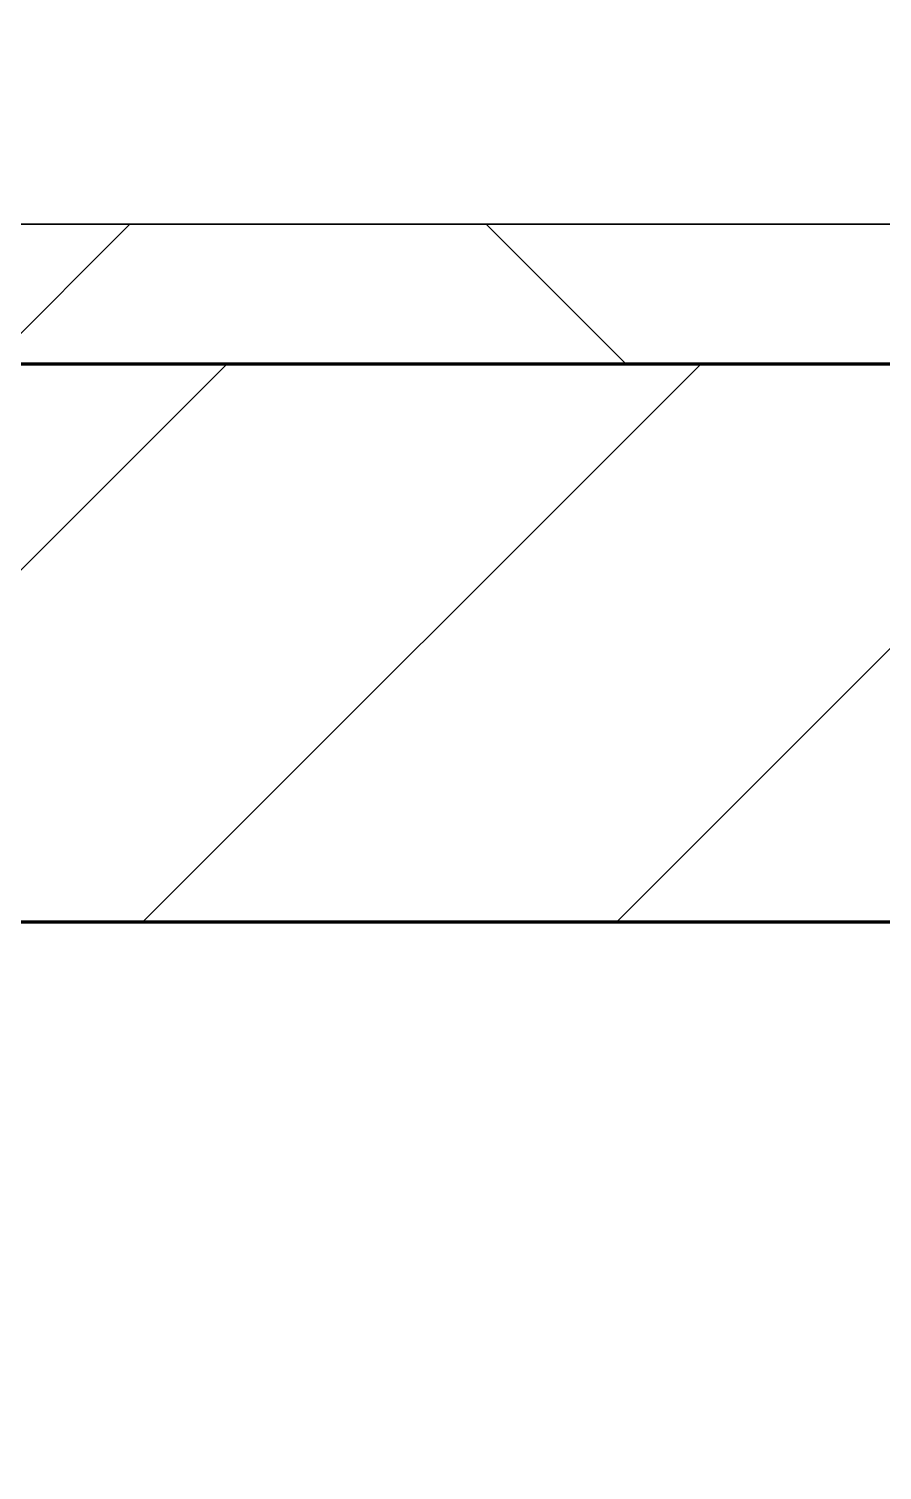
# Model space of a CAD drawing. Header units: millimetres. Extents: x -726012 to -647389, y -20772 to 18805.
# Drawn here: x -674255 to -673950, y 3733 to 4249 of the extents above; entities that cross this region are included whole.
import ezdxf
from ezdxf.xclip import XClip

# ---------------------------------------------------------------- set-up
doc = ezdxf.new("R2010")
doc.units = ezdxf.units.MM
doc.header["$XCLIPFRAME"] = 0
for name, color, linetype, lineweight in [('A-GLAZ-CURT', 2, 'Continuous', 9), ('A-WALL', 5, 'Continuous', 35), ('A-WALL-FNSH', 2, 'Continuous', 35), ('A-WALL-PATT', 1, 'Continuous', 35)]:
    doc.layers.add(name, color=color, linetype=linetype, lineweight=lineweight)
doc.layers.add('A11_ALU.SOLID SHEET', color=2, linetype='Continuous')

# ---------------------------------------------------------------- blocks, each defined once
blk = doc.blocks.new('PPLS-PP19_Custom Tile Pattern - Custom Tile Pattern-V203-4233-01 ENLARGED MULTI-PURPOSE LEVEL - REFLECTED CEILING PLAN - SHEET 4')
at = {"layer": 'A-GLAZ-CURT'}
for p, q in [((-300, 0), (300, 0)), ((300, 0), (-300, 0)), ((230.06, 0), (300, 0)), ((-300, -50), (300, -50)), ((300, -50), (-300, -50))]:
    blk.add_line(p, q, dxfattribs=at)
for points, knots in [([(284.63, 0), (276.28, 0), (249.08, 0), (207.11, 0), (177.41, 0), (159.34, 0), (158.33, 0), (158.3, 0)], [-269.834138, -269.834138, -269.834138, -269.834138, -244.693688, -187.987675, -143.776725, -129.632772, -123.352749, -123.352749, -123.352749, -123.352749]), ([(159.07, 0), (159.13, 0), (160.84, 0), (165.21, 0), (174.15, 0), (185.98, 0), (208.82, 0), (219.42, 0), (230.06, 0)], [-115.643202, -115.643202, -115.643202, -115.643202, -114.681583, -87.660824, -65.295536, -41.623857, -24.459831, 0, 0, 0, 0]), ([(247.1, 0), (246.76, 0), (245.04, 0), (238.34, 0), (226.56, 0), (221.1, 0), (200.27, 0), (182.99, 0), (174.27, 0), (169.67, 0), (168.99, 0)], [-9649.085549, -9649.085549, -9649.085549, -9649.085549, -9581.591397, -9406.094246, -9221.510254, -9016.44624, -8717.832359, -8253.978395, -8152.463617, -8069.855175, -8069.855175, -8069.855175, -8069.855175]), ([(171.51, 0), (176.48, 0), (193.23, 0), (201.73, 0), (208.81, 0), (213.9, 0), (241.96, 0), (266.73, 0), (279.34, 0), (283.89, 0), (284.4, 0)], [-7971.819559, -7971.819559, -7971.819559, -7971.819559, -7784.112253, -7606.717214, -7289.299508, -7042.621073, -6582.165592, -6068.460911, -5766.029927, -5727.361335, -5727.361335, -5727.361335, -5727.361335]), ([(284.12, 0), (277.54, 0), (256.74, 0), (230.43, 0), (219.94, 0), (219.02, 0)], [-12250.17087, -12250.17087, -12250.17087, -12250.17087, -11905.454923, -11162.864862, -10856.732305, -10856.732305, -10856.732305, -10856.732305]), ([(219.9, 0), (220.86, 0), (227.84, 0), (242.06, 0), (246.54, 0), (246.96, 0)], [-10670.940496, -10670.940496, -10670.940496, -10670.940496, -10511.382485, -9925.173265, -9834.877357, -9834.877357, -9834.877357, -9834.877357]), ([(297.38, 0), (295.84, 0), (291.77, 0), (285.81, 0), (285.09, 0)], [-4803.172655, -4803.172655, -4803.172655, -4803.172655, -4358.271401, -4166.248781, -4166.248781, -4166.248781, -4166.248781]), ([(285.32, 0), (287.09, 0), (292.24, 0), (296.52, 0), (297.86, 0), (298.09, 0)], [-5703.989876, -5703.989876, -5703.989876, -5703.989876, -5566.724884, -5280.360606, -5199.253518, -5199.253518, -5199.253518, -5199.253518]), ([(286.08, 0), (286.55, 0), (288.32, 0), (293.59, 0), (297.76, 0), (300, 0)], [-4011.010929, -4011.010929, -4011.010929, -4011.010929, -3959.664717, -3862.421465, -3746.95702, -3746.95702, -3746.95702, -3746.95702])]:
    blk.add_open_spline(points, degree=3, knots=knots, dxfattribs=at)
for points in [[(300, 0), (295.09, 0), (290.18, 0), (285.27, 0)], [(300, 0), (295.12, 0), (290.2, 0), (285.27, 0)]]:
    blk.add_open_spline(points, degree=3, dxfattribs=at)
blk = doc.blocks.new('PPLS-PP19_Custom Tile Pattern - Custom Tile Pattern-V204-4233-01 ENLARGED MULTI-PURPOSE LEVEL - REFLECTED CEILING PLAN - SHEET 4')
at = {"layer": 'A-GLAZ-CURT'}
for p, q in [((-300, 0), (300, 0)), ((300, 0), (-300, 0)), ((-293.07, 0), (-275.75, 0)), ((-275.75, 0), (-293.07, 0)), ((-222.32, 0), (-205, 0)), ((-205, 0), (-222.32, 0)), ((-300, -50), (300, -50)), ((300, -50), (-300, -50))]:
    blk.add_line(p, q, dxfattribs=at)
at = {"layer": 'A-GLAZ-CURT', "flags": 128}
for points in [[(-300, 0), (-291.56, 0), (-283.3, 0), (-275.2, 0), (-267.26, 0), (-259.45, 0), (-251.77, 0), (-244.2, 0), (-236.74, 0), (-229.36, 0), (-222.06, 0), (-214.83, 0), (-207.71, 0), (-200.76, 0), (-194.02, 0), (-187.54, 0), (-181.38, 0), (-175.58, 0), (-170.25, 0), (-165.64, 0), (-162.01, 0), (-159.53, 0), (-157.46, 0), (-154.52, 0), (-149.42, 0), (-141.84, 0), (-132.81, 0), (-126.08, 0)], [(-125.17, 0), (-128.55, 0), (-134.16, 0), (-140.03, 0), (-145.5, 0), (-150.63, 0), (-155.53, 0), (-160.27, 0), (-164.95, 0), (-169.65, 0), (-174.47, 0), (-179.49, 0), (-184.81, 0), (-190.44, 0), (-196.37, 0), (-202.58, 0), (-209.04, 0), (-215.73, 0), (-222.63, 0), (-229.72, 0), (-236.97, 0), (-244.39, 0), (-251.96, 0), (-259.67, 0), (-267.51, 0), (-275.48, 0), (-283.55, 0), (-291.73, 0), (-300, 0)]]:
    blk.add_lwpolyline(points, dxfattribs=at)
at = {"layer": 'A-GLAZ-CURT'}
for points, knots in [([(-300, 0), (-284.65, 0), (-236.57, 0), (-174.61, 0), (-129.95, 0), (-110.8, 0), (-99.5, 0), (-91.46, 0)], [-5323.127839, -5323.127839, -5323.127839, -5323.127839, -4502.809032, -2700.551212, -1002.059161, -460.363443, 0, 0, 0, 0]), ([(-178.92, 0), (-190.07, 0), (-221.77, 0), (-262.56, 0), (-294.48, 0), (-300, 0)], [-15958.17956, -15958.17956, -15958.17956, -15958.17956, -15131.813646, -13729.592194, -13439.944408, -13439.944408, -13439.944408, -13439.944408]), ([(-137.88, 0), (-140.56, 0), (-147.66, 0), (-147.69, 0), (-158.72, 0), (-174.02, 0), (-185.59, 0), (-209.77, 0), (-232.01, 0), (-255.22, 0), (-262.59, 0), (-264.9, 0), (-265.4, 0)], [-3187.727384, -3187.727384, -3187.727384, -3187.727384, -2919.378265, -2477.344047, -2237.412286, -2029.680487, -1755.085331, -1400.429864, -858.079193, -543.655514, -208.940337, 0, 0, 0, 0]), ([(-258.6, 0), (-257.91, 0), (-254.26, 0), (-241.25, 0), (-225.99, 0), (-213.1, 0), (-200.2, 0), (-189.09, 0), (-180.97, 0), (-178.07, 0)], [-5722.54675, -5722.54675, -5722.54675, -5722.54675, -5657.471696, -5413.335975, -5017.494783, -4832.723979, -4666.091899, -4349.945572, -4191.11329, -4191.11329, -4191.11329, -4191.11329]), ([(-133.82, 0), (-135.51, 0), (-137.8, 0), (-149.31, 0), (-162.01, 0), (-177.91, 0), (-199.46, 0), (-216.65, 0), (-231.26, 0), (-233.46, 0), (-234, 0)], [-2731.647847, -2731.647847, -2731.647847, -2731.647847, -2418.507304, -2308.929706, -2113.765672, -1763.376603, -1422.553702, -978.033455, -846.069444, -682.911962, -682.911962, -682.911962, -682.911962]), ([(-233.49, 0), (-233.44, 0), (-232.38, 0), (-230.74, 0), (-225.3, 0), (-223.63, 0)], [-455.274641, -455.274641, -455.274641, -455.274641, -440.605512, -119.536984, 0, 0, 0, 0]), ([(-223.63, 0), (-219.39, 0), (-206.17, 0), (-188.58, 0), (-169.02, 0), (-152.12, 0), (-136.84, 0), (-127.33, 0), (-124.19, 0), (-123.43, 0), (-123.28, 0)], [-5463.295695, -5463.295695, -5463.295695, -5463.295695, -5161.076232, -4739.070012, -4465.409639, -4149.119819, -3839.893365, -3647.167523, -3488.92562, -3439.852845, -3439.852845, -3439.852845, -3439.852845]), ([(-110.38, 0), (-117.97, 0), (-138.64, 0), (-162.49, 0), (-178.06, 0)], [-17895.283523, -17895.283523, -17895.283523, -17895.283523, -17136.203329, -15979.311189, -15979.311189, -15979.311189, -15979.311189]), ([(-177.81, 0), (-174.4, 0), (-167.57, 0), (-158.7, 0), (-157.22, 0)], [-4186.292589, -4186.292589, -4186.292589, -4186.292589, -4000.813434, -3840.635403, -3840.635403, -3840.635403, -3840.635403]), ([(-152.35, 0), (-151.03, 0), (-147.71, 0), (-143.57, 0), (-138.62, 0)], [-3494.978217, -3494.978217, -3494.978217, -3494.978217, -3371.022232, -3227.460399, -3227.460399, -3227.460399, -3227.460399]), ([(-118.78, 0), (-121.86, 0), (-126.28, 0), (-136.96, 0), (-147.46, 0), (-150.03, 0), (-150.57, 0)], [-5938.474035, -5938.474035, -5938.474035, -5938.474035, -5700.061948, -5508.838257, -5298.784692, -5196.16478, -5196.16478, -5196.16478, -5196.16478]), ([(-150.34, 0), (-150.07, 0), (-147.75, 0), (-142.6, 0), (-127.26, 0), (-107.3, 0), (-90.42, 0), (-75.26, 0), (-68.41, 0), (-65.12, 0), (-63.63, 0)], [-4948.728362, -4948.728362, -4948.728362, -4948.728362, -4883.323924, -4440.880425, -4054.690705, -3793.097032, -3402.597032, -3144.956779, -3050.982048, -2969.237017, -2969.237017, -2969.237017, -2969.237017]), ([(-110.5, 0), (-119.91, 0), (-131.23, 0), (-147.74, 0), (-149.07, 0)], [-6974.689771, -6974.689771, -6974.689771, -6974.689771, -6449.282163, -6277.220794, -6277.220794, -6277.220794, -6277.220794]), ([(-148.23, 0), (-146.94, 0), (-140.15, 0), (-137.28, 0), (-133.93, 0), (-128.78, 0), (-126.5, 0)], [-6162.058746, -6162.058746, -6162.058746, -6162.058746, -6017.569127, -5560.701257, -5364.112219, -5231.017328, -5231.017328, -5231.017328, -5231.017328]), ([(-109.73, 0), (-115.36, 0), (-125.09, 0), (-139.03, 0), (-146.11, 0), (-146.95, 0)], [-1242.111038, -1242.111038, -1242.111038, -1242.111038, -945.742622, -741.901385, -489.130243, -489.130243, -489.130243, -489.130243]), ([(-146.69, 0), (-146.59, 0), (-145.49, 0), (-135.69, 0), (-128.29, 0), (-125.15, 0)], [-420.34245, -420.34245, -420.34245, -420.34245, -406.956646, -290.263673, 0, 0, 0, 0]), ([(-127.41, 0), (-131.63, 0), (-133.16, 0), (-134.09, 0), (-134.15, 0)], [-8540.990293, -8540.990293, -8540.990293, -8540.990293, -8266.114998, -8246.473386, -8246.473386, -8246.473386, -8246.473386]), ([(-134.15, 0), (-133.32, 0), (-130.31, 0), (-121.07, 0), (-112.44, 0), (-109.76, 0)], [-7657.439573, -7657.439573, -7657.439573, -7657.439573, -7293.749979, -6839.55839, -6646.753174, -6646.753174, -6646.753174, -6646.753174]), ([(-120.13, 0), (-120.14, 0), (-120.24, 0), (-121.3, 0), (-129.25, 0), (-133.82, 0)], [-2933.992132, -2933.992132, -2933.992132, -2933.992132, -2920.575025, -2840.280255, -2731.647847, -2731.647847, -2731.647847, -2731.647847]), ([(-113.43, 0), (-113.44, 0), (-113.96, 0), (-119.73, 0), (-125.43, 0), (-127.03, 0), (-127.41, 0)], [-328.499627, -328.499627, -328.499627, -328.499627, -282.672656, -98.539552, -24.539552, 0, 0, 0, 0]), ([(-126.5, 0), (-122.44, 0), (-108.71, 0), (-86.68, 0), (-63.44, 0), (-54.4, 0), (-48.53, 0), (-30.79, 0), (-18.03, 0), (8.61, 0), (15.02, 0), (22.11, 0), (25.57, 0), (26.87, 0)], [-5231.017328, -5231.017328, -5231.017328, -5231.017328, -4994.692869, -4542.524482, -4008.285538, -3689.699207, -3546.54457, -3315.260113, -2864.387349, -2439.246196, -2084.094819, -1956.422387, -1881.837225, -1881.837225, -1881.837225, -1881.837225]), ([(-125.15, 0), (-124.93, 0), (-121.96, 0), (-113.01, 0), (-98.9, 0), (-85.29, 0), (-71.67, 0), (-65.93, 0), (-65.07, 0)], [-3362.7396, -3362.7396, -3362.7396, -3362.7396, -3342.215224, -3074.362186, -2902.289527, -2605.247022, -2322.099534, -2241.8264, -2241.8264, -2241.8264, -2241.8264]), ([(-122.08, 0), (-122.01, 0), (-121.69, 0), (-121.2, 0), (-120.88, 0)], [-3136.336417, -3136.336417, -3136.336417, -3136.336417, -3110.304437, -3035.164275, -3035.164275, -3035.164275, -3035.164275]), ([(-36.33, 0), (-36.43, 0), (-37.27, 0), (-45.02, 0), (-46.13, 0), (-60.59, 0), (-81.23, 0), (-99.51, 0), (-114.02, 0), (-117.28, 0), (-118.78, 0)], [-1855.773136, -1855.773136, -1855.773136, -1855.773136, -1810.870157, -1672.078046, -1405.135169, -1060.00838, -740.068933, -229.489605, -116.330425, 0, 0, 0, 0]), ([(-117.74, 0), (-117.19, 0), (-114.78, 0), (-113.43, 0), (-113.43, 0)], [-821.249067, -821.249067, -821.249067, -821.249067, -394.672656, -330.879064, -330.879064, -330.879064, -330.879064]), ([(-41.42, 0), (-42.14, 0), (-45.66, 0), (-58.97, 0), (-85.2, 0), (-107.61, 0), (-116.56, 0), (-117.56, 0)], [-3707.030833, -3707.030833, -3707.030833, -3707.030833, -3538.256648, -2842.901703, -2193.204658, -1433.981041, -985.49888, -985.49888, -985.49888, -985.49888]), ([(-115.82, 0), (-114.96, 0), (-110.41, 0), (-96.78, 0), (-72.73, 0), (-54.44, 0), (-41.72, 0)], [-5724.064692, -5724.064692, -5724.064692, -5724.064692, -5430.283136, -5103.229623, -4799.173296, -4140.812756, -4140.812756, -4140.812756, -4140.812756]), ([(9.32, 0), (9.08, 0), (7.65, 0), (2.57, 0), (-12.23, 0), (-25.64, 0), (-40, 0), (-56.24, 0), (-75.59, 0), (-94, 0), (-112.01, 0), (-114.94, 0), (-115.63, 0)], [-2922.926651, -2922.926651, -2922.926651, -2922.926651, -2882.788014, -2720.818881, -2518.50168, -2125.455881, -1792.521578, -1466.981642, -1208.454564, -789.402658, -501.969187, -243.577221, -243.577221, -243.577221, -243.577221]), ([(-26.75, 0), (-27.82, 0), (-36.18, 0), (-53.55, 0), (-78.2, 0), (-100.07, 0), (-109.46, 0), (-109.75, 0)], [-8718.362214, -8718.362214, -8718.362214, -8718.362214, -8532.293389, -8073.216054, -7508.296369, -7004.680444, -6988.574967, -6988.574967, -6988.574967, -6988.574967]), ([(-72.93, 0), (-75.51, 0), (-86.05, 0), (-99.6, 0), (-109.73, 0)], [-19442.345229, -19442.345229, -19442.345229, -19442.345229, -18935.241197, -17916.971297, -17916.971297, -17916.971297, -17916.971297]), ([(-108.92, 0), (-103.47, 0), (-89.79, 0), (-74.02, 0), (-62.74, 0), (-60.36, 0), (-59.97, 0)], [-6626.630399, -6626.630399, -6626.630399, -6626.630399, -6236.997189, -5713.340575, -5140.470607, -5006.787413, -5006.787413, -5006.787413, -5006.787413]), ([(-86.16, 0), (-91.37, 0), (-98.66, 0), (-106.52, 0), (-108.66, 0)], [-1681.3698, -1681.3698, -1681.3698, -1681.3698, -1374.161226, -1261.02735, -1261.02735, -1261.02735, -1261.02735]), ([(-91.46, 0), (-90.09, 0), (-84.7, 0), (-77.43, 0), (-72.73, 0), (-72.64, 0), (-72.64, 0)], [-19832.387487, -19832.387487, -19832.387487, -19832.387487, -19753.885894, -19541.04734, -19478.625389, -19471.062469, -19471.062469, -19471.062469, -19471.062469]), ([(-63.96, 0), (-64.13, 0), (-72.5, 0), (-80.63, 0), (-86.16, 0)], [-2171.769325, -2171.769325, -2171.769325, -2171.769325, -2007.031671, -1681.3698, -1681.3698, -1681.3698, -1681.3698]), ([(-41.41, 0), (-42.28, 0), (-47.88, 0), (-56.37, 0), (-71.66, 0), (-77.83, 0), (-82.66, 0), (-83.28, 0), (-83.28, 0)], [-2459.958934, -2459.958934, -2459.958934, -2459.958934, -2413.671296, -2161.752162, -2006.592567, -1646.621388, -1424.436217, -1393.971743, -1393.971743, -1393.971743, -1393.971743]), ([(-83.28, 0), (-83.28, 0), (-82.91, 0), (-76.14, 0), (-62.97, 0), (-48.14, 0), (-36.49, 0), (-33.57, 0), (-29.94, 0), (-28.57, 0)], [-1393.4169, -1393.4169, -1393.4169, -1393.4169, -1353.722004, -1274.333717, -1073.56893, -651.549973, -296.515819, -83.513472, 0, 0, 0, 0])]:
    blk.add_open_spline(points, degree=3, knots=knots, dxfattribs=at)
blk = doc.blocks.new('*U885')
at = {"layer": 'A-GLAZ-CURT'}
for name, p in [('PPLS-PP19_Custom Tile Pattern - Custom Tile Pattern-V203-4233-01 ENLARGED MULTI-PURPOSE LEVEL - REFLECTED CEILING PLAN - SHEET 4', (1800, 11720.41)), ('PPLS-PP19_Custom Tile Pattern - Custom Tile Pattern-V204-4233-01 ENLARGED MULTI-PURPOSE LEVEL - REFLECTED CEILING PLAN - SHEET 4', (2400, 11720.41))]:
    blk.add_blockref(name, p, dxfattribs=at)
blk = doc.blocks.new('*U1287')
blk.add_lwpolyline([(21173.36, -580), (28210, -580), (28210, -6849.96), (45954.15, -6849.96), (45954.15, 600), (82995.06, 600), (83086.47, 650), (90052, 650), (90392, 990), (103159.16, 990), (103159.16, 4990), (21173.36, 4990), (21173.36, 3485.45), (21203.36, 3485.45), (21203.36, 925.54), (21173.36, 925.54), (21173.36, -580)])

msp = doc.modelspace()

# ---------------------------------------------------------------- hatches: boundary and pattern name
at = {"layer": 'A-WALL-PATT', "lineweight": 9}
h = msp.add_hatch(dxfattribs=at)
h.set_pattern_fill('FP_3', color=256, style=0, pattern_type=2)
h.set_pattern_definition([(45, (0, 0), (-212.13203, 212.13203), []), (135, (0, 0), (-212.13203, -212.13203), [])])
h.paths.add_polyline_path([(-661708.03, 4129.02), (-661758.03, 4179.02), (-698678.22, 4179.02), (-698678.22, 4129.02), (-663127.46, 4129.02)])
h = msp.add_hatch(dxfattribs=at)
h.set_pattern_fill('FP_2', color=256, style=0, pattern_type=2)
h.set_pattern_definition([(45, (0, 0), (-84.852814, 84.852814), [])])
h.paths.add_polyline_path([(-661508.03, 3929.02), (-661708.03, 4129.02), (-698478.22, 4129.02), (-698478.22, 3929.02), (-661790.87, 3929.02)])

# ---------------------------------------------------------------- linework, layer by layer
at = {"layer": 'A-WALL', "color": 7, "lineweight": 70}
for p, q in [((-698478.22, 4129.02), (-661708.03, 4129.02)), ((-672927.37, 3929.02), (-676877.37, 3929.02))]:
    msp.add_line(p, q, dxfattribs=at)
at = {"layer": 'A-WALL-FNSH', "color": 250}
for p, q in [((-698678.22, 4179.02), (-661758.03, 4179.02)), ((-661708.03, 4129.02), (-698678.22, 4129.02))]:
    msp.add_line(p, q, dxfattribs=at)

# ---------------------------------------------------------------- block references
msp.add_blockref('*U885', (-676282.37, -7541.39))

# ---------------------------------------------------------------- next in the draw order: block references
at = {"layer": 'A11_ALU.SOLID SHEET'}
ref = msp.add_blockref('*U1287', (-744682.37, 3579.02), dxfattribs=at)
XClip(ref).set_block_clipping_path([(22516.8245944298, -23612.0000696909), (92487.8891097467, 7199.9972603897)])

doc.saveas('drawing.dxf')
